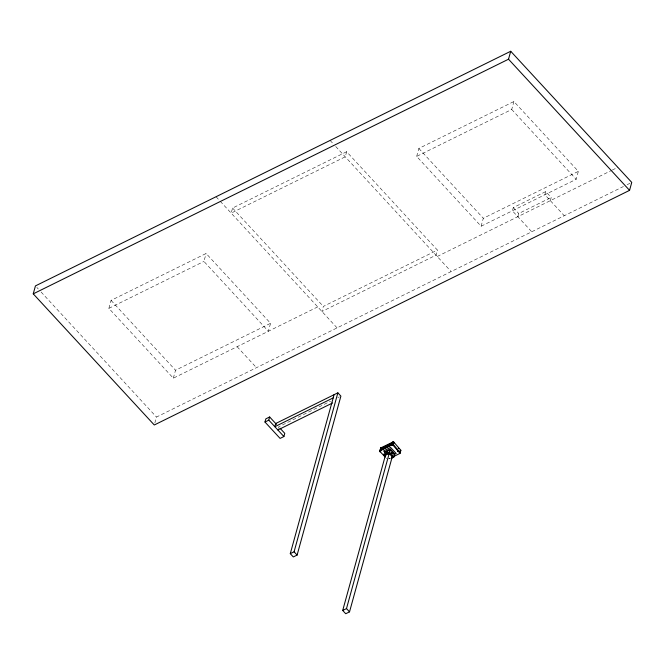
<?xml version="1.0" encoding="UTF-8"?>
<svg xmlns="http://www.w3.org/2000/svg" width="665" height="665" viewBox="0 0 665 665"><rect width="100%" height="100%" fill="white"/><g stroke="black" fill="none" stroke-linecap="round" stroke-linejoin="round"><path stroke-width="0.5" stroke-dasharray="3.33 2.49" d="M317.712 306.897L173.324 378.185L108.877 308.352L111.063 300.397L206.117 253.473L270.572 323.306L268.377 331.253L203.931 261.42L206.117 253.473M154.837 423.007L156.475 417.046L623.429 186.516M173.324 378.185L175.518 370.239L270.572 323.306M346.64 151.728L232.575 208.045L231.171 213.132L345.235 156.815L346.64 151.728L437.42 250.09L436.016 255.177L321.951 311.494L323.348 306.407L437.42 250.09M278.286 428.393L278.726 426.805L330.605 401.195M416.664 156.4L418.85 148.453L513.904 101.521L578.359 171.354L576.164 179.301L481.111 226.233L416.664 156.4L511.718 109.467L513.904 101.521M481.111 226.233L483.305 218.286L578.359 171.354M550.346 200.647L551.219 197.463L545.774 191.562L513.264 207.613L512.383 210.797L531.751 231.777M517.836 216.69L518.708 213.515L551.219 197.463M545.774 191.562L544.893 194.745L564.261 215.726M108.877 308.352L203.931 261.42M437.229 256.49L611.359 170.523M612.282 170.065L617.835 167.331M627.103 184.704L629.905 183.324M337.853 397.612L339.374 396.864M388.393 458.883L389.989 458.102M389.091 458.775L389.765 458.443M386.157 458.094L386.631 458.567M511.718 109.467L576.164 179.301M513.264 207.613L518.708 213.515M418.85 148.453L483.305 218.286M330.106 140.423L332.924 143.474M335.742 146.524L451.144 271.569M232.575 208.045L323.348 306.407M216.042 196.74L219.558 200.547M220.265 201.312L337.08 327.887M237.106 346.698L256.474 367.679M111.063 300.397L175.518 370.239M36.849 287.421L38.254 288.951M41.072 292.001L156.475 417.046"/><path stroke-width="1" d="M33.25 293.847L35.436 285.9L510.712 51.263L631.75 182.41L629.564 190.356L154.288 424.993L33.25 293.847L508.526 59.21L510.712 51.263M279.965 428.144L284.778 433.364L283.905 436.539L280.098 438.418L264.969 422.026L265.85 418.842L269.649 416.972L276.524 424.42M264.969 422.026L268.776 420.147L269.649 416.972M333.19 397.894L274.828 426.706L275.701 423.522L337.87 392.832L340.896 396.116L297.105 555.067L293.307 556.946L290.281 553.662L334.063 394.711M290.281 553.662L294.08 551.792L337.87 392.832M385.21 457.138L379.649 451.086A8.163 6.076 15.4 0 1 379.873 450.97L380.729 447.911L393.489 441.743L400.879 450.305L400.031 453.372L393.131 456.78M379.989 451.901L380.729 447.911M393.381 443.006L392.4 442.907L382.234 447.936L381.494 449.773L392.076 444.353L393.464 444.968M381.668 449.515L382.234 447.936M385.101 456.523L383.846 455.168L384.769 451.826L390.28 449.108L394.669 453.854L393.747 457.196L390.995 458.559M392.483 455.907L349.524 611.858L345.725 613.737L342.699 610.462L385.65 454.503M383.846 455.168L389.358 452.441L390.28 449.108M342.699 610.462L346.498 608.583L390.297 449.498L393.481 452.94L392.383 456.913L389.208 453.472L385.218 455.442L386.307 451.469L390.297 449.498M391.993 444.386L392.483 442.873M379.873 450.97L392.084 444.96L392.915 441.876M392.94 442.815C393.015 445.01 392.308 444.827 392.799 442.807M393.19 445.351L394.054 442.3M399.416 452.99L400.255 452.582L392.791 443.979L380.097 450.188A8.163 6.076 15.4 0 0 379.873 450.288C379.848 452.499 380.721 450.646 380.679 451.585M380.097 450.188L380.122 451.02M277.854 429.981L332.508 402.998M400.047 450.712L400.879 450.305M394.453 454.37L396.207 453.505L390.613 447.437L383.58 450.912L384.977 452.424M391.785 457.445L392.458 457.113M392.084 444.96L392.824 444.918L400.031 453.372M508.526 59.21L629.564 190.356M389.358 452.441L393.747 457.196M268.776 420.147L283.905 436.539M294.08 551.792L297.105 555.067M346.498 608.583L349.524 611.858M393.348 444.486L392.525 444.045A8.163 6.076 15.4 0 0 392.292 444.154M380.131 450.504L380.854 450.629L380.122 450.496M380.754 448.227L381.477 448.36L380.754 448.21M392.259 444.503L392.99 444.644L392.267 444.511M392.882 442.225L393.605 442.358L392.89 442.192M397.703 450.671L398.426 450.795L397.712 450.629M398.327 448.393L399.058 448.518L398.335 448.351M392.042 445.309L392.774 445.434L392.042 445.309M397.471 451.477L398.202 451.61L397.479 451.46M391.028 452.94L391.594 453.63L391.037 452.882M391.793 452.566L392.35 453.256L391.793 452.566M386.764 452.034L387.52 451.485L386.781 451.976M387.371 452.69L388.127 452.142L387.371 452.69"/></g></svg>
